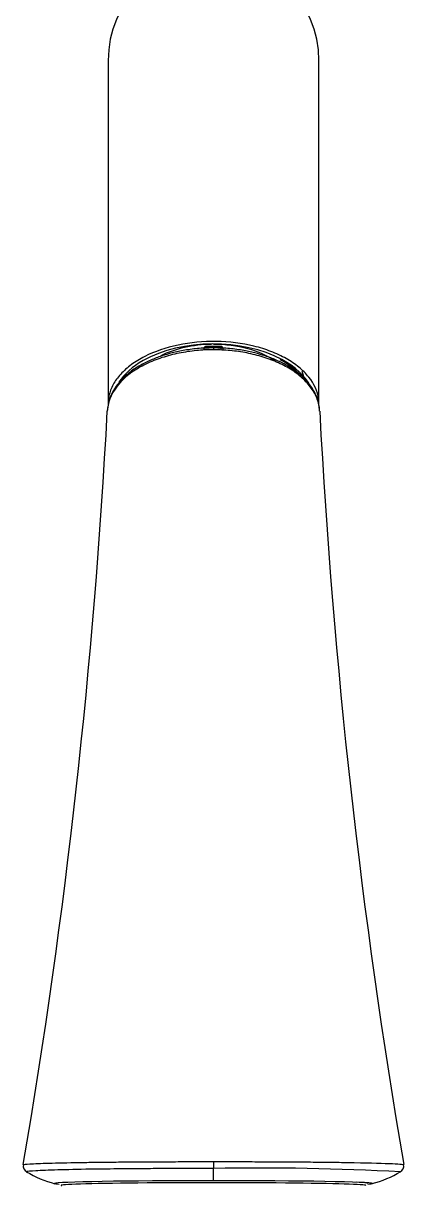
# Model space of a CAD drawing. Header units: millimetres. Extents: x 1617 to 5774, y 11446 to 13973.
# Drawn here: x 3337.3 to 3391.2, y 12003.1 to 12167.3 of the extents above; entities that cross this region are included whole.
import ezdxf

# ---------------------------------------------------------------- set-up
doc = ezdxf.new("R2010")
doc.units = ezdxf.units.MM
doc.layers.get('0').update_dxf_attribs({"color": 250})

# ---------------------------------------------------------------- blocks, each defined once
blk = doc.blocks.new('22')
at = {"linetype": 'Continuous'}
for p, q in [((3349.35, 12162), (3349.35, 12113.5)), ((3379.15, 12113.5), (3379.15, 12162)), ((3363.2, 12121.37), (3363.2, 12121.58)), ((3365.3, 12121.58), (3363.2, 12121.58)), ((3365.3, 12121.58), (3365.3, 12121.37)), ((3364.18, 12121.37), (3363.2, 12121.37)), ((3365.3, 12121.37), (3364.31, 12121.37)), ((3365.3, 12121.37), (3365.3, 12121.06)), ((3352.75, 12118.27), (3352.75, 12118.15)), ((3375.75, 12118.15), (3375.75, 12118.3)), ((3386.05, 12003.32), (3386.05, 12003.38))]:
    blk.add_line(p, q, dxfattribs=at)
for centre, radius, start, end in [((3364.25, 12162), 14.9, 0, 180), ((3369.7, 12111.53), 9.08, 43.6205, 63.9951), ((2426.62, 12161.45), 923.91, 350.31061, 356.95949), ((4301.87, 12161.45), 923.91, 183.04051, 189.68938), ((3338.35, 12005.79), 1.01, 170.6037, 238.8886), ((3345.93, 12018.73), 16.01, 239.3672, 255.0671), ((3667.84, 12007.9), 303.59, 180.2868, 180.469), ((3370.74, 11635.01), 370.46, 86.9145, 91.0029), ((3382.62, 12018.6), 15.86, 284.8605, 300.7052), ((3390.14, 12005.79), 1.01, 301.0601, 9.3659), ((3370.78, 12390.3), 385.87, 272.9551, 272.9568)]:
    blk.add_arc(centre, radius, start, end, dxfattribs=at)
for centre, major_axis, ratio, start_param, end_param in [((3364.25, 12113.5), (14.35, 0), 0.587785, 0.831205, 2.336756), ((3364.25, 12115.12), (-11.5, 0), 0.587785, 4.736421, 5.419351), ((3364.25, 12115.12), (-11.5, 0), 0.587785, 3.843182, 4.712694), ((3364.25, 12113.5), (14.35, 0), 0.587785, 2.336756, 2.773349), ((3364.25, 12113.5), (14.35, 0), 0.587785, 0.298947, 0.831205), ((3364.25, 12113.91), (0, 13.2), 1, -1.337788, -1.253118), ((3364.25, 12003.29), (22.48, 0), 0.017452, -3.159491, -3.143405), ((3364.25, 12003.29), (22.48, 0), 0.017452, 3.13978, 3.385267), ((3364.25, 12003.29), (22.48, 0), 0.017452, 1.570796, 3.123695), ((3364.25, 12003.02), (21.55, 0), 0.017452, 0, 3.237336), ((3364.25, 12003.29), (-22.48, 0), 0.017452, 3.158951, 4.712389), ((3364.25, 12003.32), (-21.8, 0), 0.017452, 3.141593, 3.51783), ((3364.25, 12003.29), (-22.48, 0), 0.017452, 2.895958, 3.13978), ((3364.25, 12003.29), (-22.48, 0), 0.017452, 3.13978, 3.158951)]:
    blk.add_ellipse(centre, major_axis=major_axis, ratio=ratio, start_param=start_param, end_param=end_param, dxfattribs=at)
for points, knots in [([(3379.14, 12113.46), (3379.15, 12113.7), (3379.13, 12113.94), (3378.97, 12115.24), (3378.49, 12116.3), (3377.32, 12117.75), (3376.85, 12118.22), (3375.78, 12119.1), (3375.19, 12119.5), (3373.87, 12120.24), (3373.14, 12120.58), (3371.61, 12121.17), (3370.81, 12121.42), (3368.27, 12122.04), (3366.47, 12122.26), (3362.79, 12122.32), (3360.97, 12122.15), (3357.5, 12121.42), (3355.91, 12120.87), (3353.83, 12119.82), (3353.2, 12119.43), (3352.06, 12118.6), (3351.55, 12118.14), (3350.69, 12117.19), (3350.33, 12116.7), (3349.78, 12115.68), (3349.58, 12115.14), (3349.38, 12114.22), (3349.34, 12113.83), (3349.35, 12113.43)], [0.2987014, 0.2987014, 0.2987014, 0.2987014, 0.3125, 0.3125, 0.375, 0.375, 0.40625, 0.40625, 0.4375, 0.4375, 0.46875, 0.46875, 0.5, 0.5, 0.5625, 0.5625, 0.625, 0.625, 0.6875, 0.6875, 0.71875, 0.71875, 0.75, 0.75, 0.78125, 0.78125, 0.8125, 0.8125, 0.835394, 0.835394, 0.835394, 0.835394]), ([(3363.2, 12121.58), (3363.17, 12121.58), (3363.13, 12121.57), (3363.07, 12121.55), (3363.03, 12121.53), (3363, 12121.51), (3362.96, 12121.47), (3362.93, 12121.41), (3362.91, 12121.34), (3362.9, 12121.27), (3362.9, 12121.22), (3362.9, 12121.2)], [0, 0, 0, 0, 0.114785, 0.229549, 0.287498, 0.34771, 0.478278, 0.618921, 0.759092, 0.888276, 1, 1, 1, 1]), ([(3365.6, 12121.2), (3365.6, 12121.22), (3365.59, 12121.27), (3365.59, 12121.36), (3365.57, 12121.42), (3365.53, 12121.47), (3365.5, 12121.49), (3365.48, 12121.52), (3365.43, 12121.55), (3365.37, 12121.57), (3365.32, 12121.58), (3365.3, 12121.58)], [0, 0, 0, 0, 0.111883, 0.240384, 0.500027, 0.5595, 0.618163, 0.677722, 0.73927, 0.868304, 1, 1, 1, 1]), ([(3364.25, 12121.12), (3363.85, 12121.11), (3363.03, 12121.1), (3361.81, 12121.01), (3360.59, 12120.86), (3359.36, 12120.64), (3358.14, 12120.36), (3356.94, 12120.01), (3355.78, 12119.59), (3354.66, 12119.1), (3352.59, 12118), (3350.14, 12115.85), (3349.27, 12113.6), (3349.23, 12112.44)], [0, 0, 0, 0, 0.025558, 0.0516617, 0.0783303, 0.105577, 0.1334104, 0.1618239, 0.1907842, 0.2202594, 0.2502299, 0.3688409, 0.4942317, 0.4942317, 0.4942317, 0.4942317]), ([(3364.52, 12121.38), (3363.68, 12121.37), (3362.32, 12121.35), (3360.23, 12121.08), (3358.46, 12120.71), (3356.85, 12120.24), (3355.45, 12119.71), (3354.21, 12119.11), (3352.97, 12118.38), (3351.71, 12117.41), (3350.51, 12116.11), (3349.81, 12114.94), (3349.58, 12114.25), (3349.54, 12114.12)], [0, 0, 0, 0, 0.0977863, 0.187258, 0.2677046, 0.3384353, 0.4168336, 0.4796872, 0.5422767, 0.6396729, 0.7422284, 0.8612975, 0.8903146, 0.8903146, 0.8903146, 0.8903146]), ([(3378.95, 12114.13), (3378.91, 12114.27), (3378.67, 12114.96), (3377.97, 12116.13), (3376.77, 12117.42), (3375.5, 12118.4), (3374.27, 12119.12), (3373.03, 12119.72), (3371.63, 12120.24), (3370.02, 12120.71), (3368.26, 12121.08), (3366.17, 12121.35), (3364.82, 12121.37), (3363.98, 12121.38)], [0.1109486, 0.1109486, 0.1109486, 0.1109486, 0.1397907, 0.2593118, 0.3617223, 0.4588988, 0.5213472, 0.5840125, 0.6621318, 0.732629, 0.8128575, 0.9022399, 1, 1, 1, 1]), ([(3364.25, 12121.39), (3364.25, 12121.39), (3364.25, 12121.38), (3364.25, 12121.31), (3364.25, 12121.18), (3364.25, 12121.12)], [0.4326484, 0.4326484, 0.4326484, 0.4326484, 0.5, 0.75, 1, 1, 1, 1]), ([(3379.25, 12112.61), (3379.22, 12113.05), (3379.02, 12114.04), (3378.29, 12115.52), (3377.05, 12116.97), (3375.44, 12118.25), (3373.49, 12119.3), (3371.31, 12120.12), (3369, 12120.69), (3366.63, 12121.05), (3365.03, 12121.1), (3364.25, 12121.12)], [0.5107875, 0.5107875, 0.5107875, 0.5107875, 0.5586163, 0.6184535, 0.6770553, 0.7343023, 0.790243, 0.8449196, 0.898149, 0.9498197, 1, 1, 1, 1]), ([(3337.35, 12005.94), (3337.35, 12005.98), (3338.01, 12006.06), (3340.72, 12006.17), (3344.19, 12006.25), (3347.41, 12006.29), (3349.82, 12006.32), (3352.43, 12006.34), (3355.22, 12006.36), (3358.14, 12006.37), (3361.16, 12006.38), (3363.22, 12006.38), (3364.25, 12006.38)], [0.4996924, 0.4996924, 0.4996924, 0.4996924, 0.5825346, 0.666217, 0.7498002, 0.7844035, 0.8194393, 0.85488, 0.8906692, 0.9267729, 0.9632037, 1, 1, 1, 1]), ([(3364.26, 12005.42), (3363.73, 12005.42), (3362.68, 12005.42), (3361.1, 12005.42), (3359.54, 12005.41), (3358, 12005.4), (3356.48, 12005.39), (3354.92, 12005.38), (3352.95, 12005.36), (3350.12, 12005.34), (3346.11, 12005.3), (3341.93, 12005.2), (3338.83, 12005.07), (3337.83, 12004.99), (3337.8, 12004.94), (3337.82, 12004.93)], [0, 0, 0, 0, 0.0190559, 0.0381086, 0.0571573, 0.0762013, 0.09524, 0.1142725, 0.1356012, 0.1725767, 0.2294448, 0.3133777, 0.4004471, 0.4861483, 0.5089025, 0.5089025, 0.5089025, 0.5089025]), ([(3364.25, 12006.38), (3364.77, 12006.38), (3365.81, 12006.38), (3367.37, 12006.38), (3368.93, 12006.38), (3370.48, 12006.37), (3372.02, 12006.37), (3373.55, 12006.36), (3375.05, 12006.35), (3376.53, 12006.34), (3377.98, 12006.33), (3379.38, 12006.31), (3380.73, 12006.3), (3382.03, 12006.28), (3385.42, 12006.23), (3389.69, 12006.12), (3391.13, 12006), (3391.14, 12005.94)], [0, 0, 0, 0, 0.0184255, 0.0369733, 0.0556522, 0.0744687, 0.0934276, 0.1125321, 0.1317845, 0.1511821, 0.170715, 0.1903736, 0.2101501, 0.2300396, 0.2500415, 0.3748242, 0.498694, 0.498694, 0.498694, 0.498694])]:
    blk.add_open_spline(points, degree=3, knots=knots, dxfattribs=at)
for points in [[(3349.32, 12113.11), (3349.29, 12112.9), (3349.26, 12112.68), (3349.23, 12112.45)], [(3379.26, 12112.45), (3379.23, 12112.67), (3379.2, 12112.88), (3379.17, 12113.09)], [(3379.26, 12112.44), (3379.26, 12112.49), (3379.25, 12112.55), (3379.25, 12112.61)], [(3364.25, 12003.68), (3364.25, 12004.17), (3364.25, 12004.74), (3364.26, 12005.42)]]:
    blk.add_open_spline(points, degree=3, dxfattribs=at)

msp = doc.modelspace()

# ---------------------------------------------------------------- block references
msp.add_blockref('22', (0, 0))

doc.saveas('drawing.dxf')
